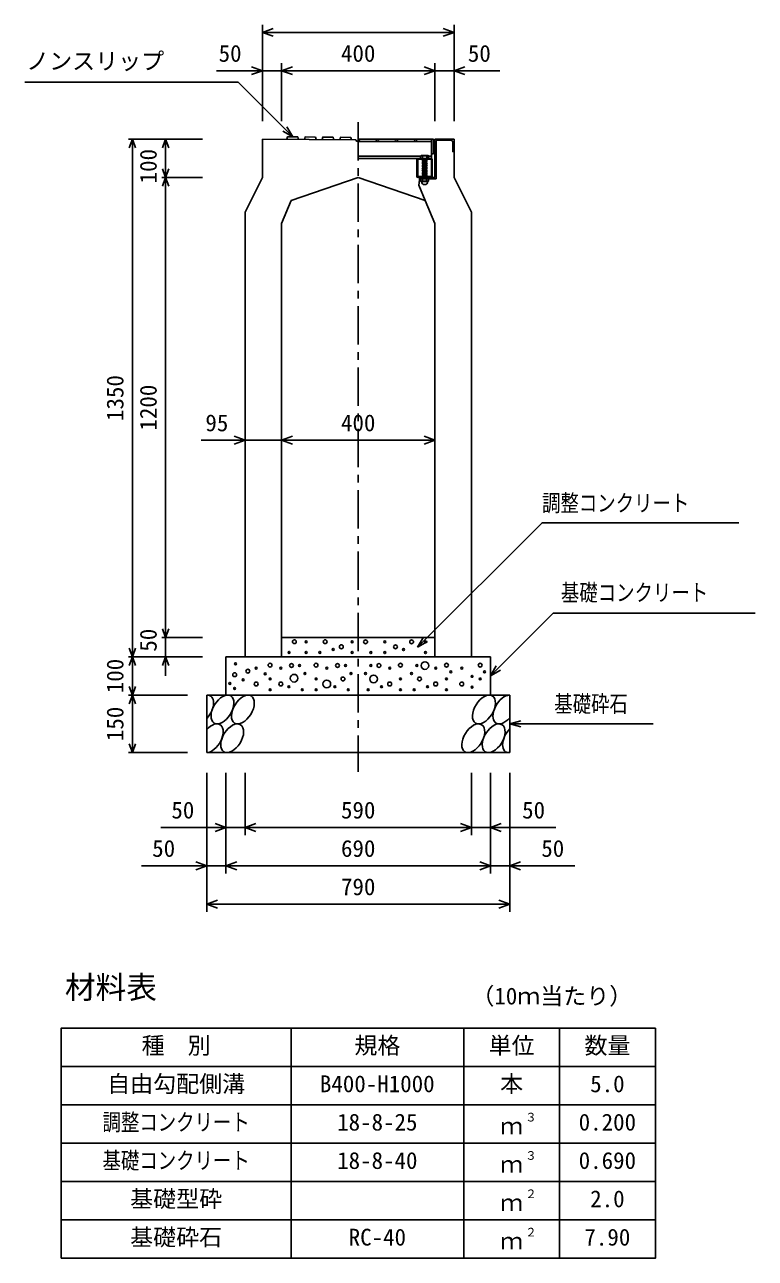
# Model space of a CAD drawing. Units: millimetres, scale not verified. Extents: x -16800 to 16800, y -5940 to 5940.
# Drawn here: x 3712 to 5618, y -3140 to 77 of the extents above; entities that cross this region are included whole.
import ezdxf
from ezdxf.enums import TextEntityAlignment as Align

# ---------------------------------------------------------------- set-up
doc = ezdxf.new("R2010")
doc.units = ezdxf.units.MM
doc.header["$LTSCALE"] = 20
doc.linetypes.add('CHAIN1', pattern=[8, 5, -1, 1, -1])
doc.linetypes.add('DOTTED', pattern=[1.75, 0.25, -1.5])
for name, color, linetype, lineweight in [('0-0_DIM', 7, 'Continuous', 25), ('0-2_HATCH', 6, 'Continuous', 25), ('0-3_HYO', 3, 'Continuous', 25), ('0-4_HYO2', 4, 'Continuous', 25), ('0-5_OUTLINE', 3, 'Continuous', 25), ('0-6_TXT', 7, 'Continuous', 25), ('0-A__0-5_D-BMK', 6, 'Continuous', 25)]:
    doc.layers.add(name, color=color, linetype=linetype, lineweight=lineweight)
doc.styles.add('ＭＳ ゴシック', font='')
doc.styles.get('ＭＳ ゴシック').set_extended_font_data('MS Gothic')

msp = doc.modelspace()

# ---------------------------------------------------------------- linework, layer by layer
at = {"layer": '0-0_DIM'}
for p, q in [((4331.78, 77.25), (4331.78, -174.49)), ((4831.78, 77.25), (4831.78, -174.49)), ((4831.78, 57.25), (4331.78, 57.25)), ((4381.78, -22.75), (4381.78, -174.49)), ((4781.78, -22.75), (4781.78, -174.49)), ((4331.78, -42.75), (4212.12, -42.75)), ((4381.78, -42.75), (4331.78, -42.75)), ((4381.78, -42.75), (4781.78, -42.75)), ((4781.78, -42.75), (4831.78, -42.75)), ((4831.78, -42.75), (4951.45, -42.75)), ((3711.73, -73.02), (4268.62, -73.02)), ((4410.83, -215.23), (4268.62, -73.02)), ((4410.83, -215.23), (4395.83, -189.25)), ((3982.58, -221.46), (4175.91, -221.46)), ((3992.58, -221.46), (3992.58, -1571.46)), ((4079.25, -321.46), (4079.25, -221.46)), ((4410.83, -215.23), (4384.85, -200.23)), ((4069.25, -321.46), (4175.91, -321.46)), ((4079.25, -1521.46), (4079.25, -321.46)), ((4286.78, -1006.46), (4172.26, -1006.46)), ((4286.78, -1006.46), (4381.78, -1006.46)), ((4381.78, -1006.46), (4781.78, -1006.46)), ((5090.44, -1457.81), (4926.78, -1621.46)), ((5090.44, -1457.81), (5617.51, -1457.81)), ((4069.25, -1521.46), (4175.91, -1521.46)), ((4079.25, -1521.46), (4079.25, -1571.46)), ((4736.78, -1546.46), (4751.78, -1520.48)), ((4736.78, -1546.46), (4762.76, -1531.46)), ((3982.58, -1571.46), (4175.91, -1571.46)), ((3992.58, -1671.46), (3992.58, -1571.46)), ((4079.25, -1621.46), (4079.25, -1571.46)), ((4926.78, -1621.46), (4941.78, -1595.48)), ((4926.78, -1621.46), (4952.76, -1606.46)), ((3982.58, -1671.46), (4136.78, -1671.46)), ((3992.58, -1671.46), (3992.58, -1821.46)), ((4976.78, -1746.46), (5005.76, -1738.7)), ((4976.78, -1746.46), (5350.68, -1746.46)), ((4976.78, -1746.46), (5005.76, -1754.23)), ((3982.58, -1821.46), (4136.78, -1821.46)), ((4186.78, -2236.48), (4186.78, -1874.13)), ((4236.78, -2136.48), (4236.78, -1874.13)), ((4286.78, -2036.48), (4286.78, -1874.13)), ((4876.78, -2036.48), (4876.78, -1874.13)), ((4926.78, -2136.48), (4926.78, -1874.13)), ((4976.78, -2236.48), (4976.78, -1874.13)), ((4066.78, -2016.48), (4286.78, -2016.48)), ((4286.78, -2016.48), (4876.78, -2016.48)), ((5096.78, -2016.48), (4876.78, -2016.48)), ((4016.78, -2116.48), (4236.78, -2116.48)), ((4236.78, -2116.48), (4926.78, -2116.48)), ((5146.78, -2116.48), (4926.78, -2116.48)), ((4186.78, -2216.48), (4976.78, -2216.48))]:
    msp.add_line(p, q, dxfattribs=at)
at = {"layer": '0-0_DIM', "linetype": 'CHAIN1'}
msp.add_line((4581.78, -176.66), (4581.78, -1871.46), dxfattribs=at)
at = {"layer": '0-0_DIM'}
for points in [[(4360.01, 46.99), (4331.82, 57.25), (4360.01, 67.51)], [(4803.63, 67.51), (4831.82, 57.25), (4803.63, 46.99)], [(4303.59, -53.01), (4331.78, -42.75), (4303.59, -32.49)], [(4409.97, -53.01), (4381.78, -42.75), (4409.97, -32.49)], [(4753.67, -32.49), (4781.86, -42.75), (4753.67, -53.01)], [(4859.9, -32.49), (4831.71, -42.75), (4859.9, -53.01)], [(3984.37, -244.01), (3992.58, -221.46), (4000.79, -244.01)], [(4071.04, -244.01), (4079.25, -221.46), (4087.46, -244.01)], [(4087.46, -298.91), (4079.25, -321.46), (4071.04, -298.91)], [(4071.04, -344.01), (4079.25, -321.46), (4087.46, -344.01)], [(4258.59, -1016.72), (4286.78, -1006.46), (4258.59, -996.2)], [(4409.97, -1016.72), (4381.78, -1006.46), (4409.97, -996.2)], [(4753.59, -996.2), (4781.78, -1006.46), (4753.59, -1016.72)], [(4736.78, -1546.46), (5061.25, -1222), (5574.8, -1222)], [(4087.46, -1498.91), (4079.25, -1521.46), (4071.04, -1498.91)], [(4000.79, -1548.91), (3992.58, -1571.46), (3984.37, -1548.91)], [(4000.79, -1594.01), (3992.58, -1571.46), (3984.37, -1594.01)], [(4087.46, -1594.01), (4079.25, -1571.46), (4071.04, -1594.01)], [(4000.79, -1648.91), (3992.58, -1671.46), (3984.37, -1648.91)], [(4000.79, -1694.01), (3992.58, -1671.46), (3984.37, -1694.01)], [(4000.79, -1798.91), (3992.58, -1821.46), (3984.37, -1798.91)], [(4208.59, -2006.22), (4236.78, -2016.48), (4208.59, -2026.74)], [(4314.97, -2026.74), (4286.78, -2016.48), (4314.97, -2006.22)], [(4848.59, -2006.22), (4876.78, -2016.48), (4848.59, -2026.74)], [(4954.97, -2006.22), (4926.78, -2016.48), (4954.97, -2026.74)], [(4158.59, -2106.22), (4186.78, -2116.48), (4158.59, -2126.74)], [(4264.97, -2126.74), (4236.78, -2116.48), (4264.97, -2106.22)], [(4898.59, -2106.22), (4926.78, -2116.48), (4898.59, -2126.74)], [(5004.97, -2106.22), (4976.78, -2116.48), (5004.97, -2126.74)], [(4214.97, -2226.74), (4186.78, -2216.48), (4214.97, -2206.22)], [(4948.59, -2206.22), (4976.78, -2216.48), (4948.59, -2226.74)]]:
    msp.add_lwpolyline(points, dxfattribs=at)
at = {"layer": '0-2_HATCH'}
for p, q in [((4425.78, -221.88), (4424.28, -215.37)), ((4471.78, -222.35), (4470.28, -215.84)), ((4517.78, -222.82), (4516.28, -216.31)), ((4563.78, -223.28), (4562.28, -216.77)), ((4781.76, -221.46), (4781.76, -321.46)), ((4784.96, -224.63), (4822.72, -224.25)), ((4784.96, -224.63), (4784.96, -324.66)), ((4828.58, -230.05), (4828.58, -253.99)), ((4828.58, -253.99), (4831.78, -253.96)), ((4739.76, -341.46), (4742.76, -321.46)), ((4742.76, -321.46), (4781.76, -321.46)), ((4756.57, -381.46), (4739.76, -341.46)), ((4742.28, -324.66), (4784.96, -324.66))]:
    msp.add_line(p, q, dxfattribs=at)
for points in [[(4424.33, -215.37), (4397.33, -215.09), (4395.78, -221.58)], [(4470.33, -215.84), (4443.33, -215.56), (4441.78, -222.05)], [(4516.33, -216.31), (4489.33, -216.03), (4487.78, -222.52)], [(4562.33, -216.77), (4535.33, -216.49), (4533.78, -222.97)]]:
    msp.add_lwpolyline(points, dxfattribs=at)
for centre, radius in [((4415.3, -1532.15), 5), ((4445.75, -1532.15), 2.5), ((4495.66, -1532.15), 5), ((4537.71, -1545.28), 5), ((4565.75, -1532.15), 2.5), ((4600.92, -1532.43), 5), ((4650.82, -1532.43), 2.5), ((4678.86, -1545.56), 5), ((4720.92, -1532.43), 5), ((4757.14, -1532.43), 2.5), ((4401.28, -1560.16), 2.5), ((4445.75, -1560.16), 2.5), ((4481.64, -1560.16), 2.5), ((4516.69, -1552.28), 2.5), ((4565.75, -1560.16), 2.5), ((4614.94, -1560.45), 2.5), ((4650.82, -1560.45), 2.5), ((4699.89, -1552.57), 2.5), ((4757.14, -1560.45), 2.5), ((4261.86, -1589.64), 2.5), ((4293.9, -1608.91), 5), ((4315.47, -1601.29), 2.5), ((4351.75, -1593.41), 5), ((4379.79, -1601.29), 2.5), ((4407.82, -1594.28), 5), ((4428.86, -1594.28), 2.5), ((4471.75, -1593.41), 5), ((4499.79, -1601.29), 2.5), ((4527.82, -1594.28), 5), ((4548.86, -1594.28), 2.5), ((4614.71, -1594.28), 2.5), ((4635.74, -1594.28), 5), ((4663.78, -1601.29), 2.5), ((4691.82, -1593.41), 5), ((4734.71, -1594.28), 2.5), ((4755.74, -1594.28), 10), ((4783.78, -1601.29), 2.5), ((4811.82, -1593.41), 5), ((4823.16, -1610.98), 2.5), ((4851.72, -1601.29), 2.5), ((4899.9, -1593.41), 5), ((4911.24, -1610.98), 2.5), ((4247, -1640.94), 2.5), ((4259.41, -1618.15), 5), ((4281.48, -1631.7), 2.5), ((4315.47, -1642.43), 5), ((4339.33, -1616.2), 2.5), ((4351.75, -1629.3), 2.5), ((4379.79, -1642.43), 5), ((4414.36, -1627.3), 10), ((4442.87, -1615.29), 2.5), ((4471.75, -1629.3), 2.5), ((4499.79, -1642.43), 10), ((4541.84, -1629.3), 5), ((4562.87, -1615.29), 2.5), ((4600.69, -1615.29), 2.5), ((4621.72, -1629.3), 10), ((4663.78, -1642.43), 5), ((4691.82, -1629.3), 2.5), ((4720.69, -1615.29), 2.5), ((4741.72, -1629.3), 5), ((4783.78, -1642.43), 5), ((4811.82, -1629.3), 2.5), ((4851.72, -1642.43), 5), ((4878.58, -1622.5), 2.5), ((4899.9, -1629.3), 2.5), ((4259.41, -1654.04), 2.5), ((4351.75, -1657.31), 2.5), ((4400.82, -1649.44), 2.5), ((4435.86, -1657.31), 2.5), ((4471.75, -1657.31), 2.5), ((4520.82, -1649.44), 2.5), ((4555.86, -1657.31), 2.5), ((4607.7, -1657.31), 2.5), ((4642.75, -1649.44), 2.5), ((4691.82, -1657.31), 2.5), ((4727.7, -1657.31), 2.5), ((4762.75, -1649.44), 2.5), ((4811.82, -1657.31), 2.5), ((4878.58, -1650.52), 2.5)]:
    msp.add_circle(centre, radius, dxfattribs=at)
msp.add_arc((4822.78, -230.05), 5.8, 0, 90.57294, dxfattribs=at)
for centre, start_param, end_param in [((4174.42, -1708.98), 4.385593, 6.6745444), ((4962.92, -1708.98), 0.3357715, 4.4411806), ((4199.74, -1783.97), 3.5111464, 7.548991), ((4988.24, -1783.97), 1.2110787, 3.5658734)]:
    msp.add_ellipse(centre, major_axis=(21.81, 35.31), ratio=0.5792, start_param=start_param, end_param=end_param, dxfattribs=at)
for centre in [(4227.63, -1708.98), (4280.84, -1708.98), (4909.72, -1708.98), (4252.95, -1783.97), (4881.83, -1783.97), (4935.04, -1783.97)]:
    msp.add_ellipse(centre, major_axis=(21.81, 35.31), ratio=0.5792, dxfattribs=at)
at = {"layer": '0-3_HYO'}
for p, q in [((4406.78, -2540.42), (4406.78, -3140.42)), ((4856.78, -2540.42), (4856.78, -3140.42)), ((5106.78, -2540.42), (5106.78, -3140.42)), ((3806.78, -2640.42), (5356.78, -2640.42))]:
    msp.add_line(p, q, dxfattribs=at)
msp.add_lwpolyline([(3806.78, -3140.42), (5356.78, -3140.42), (5356.78, -2540.42), (3806.78, -2540.42)], close=True, dxfattribs=at)
at = {"layer": '0-4_HYO2'}
for p, q in [((3806.78, -2740.42), (5356.78, -2740.42)), ((3806.78, -2840.42), (5356.78, -2840.42)), ((3806.78, -2940.42), (5356.78, -2940.42)), ((3806.78, -3040.42), (5356.78, -3040.42))]:
    msp.add_line(p, q, dxfattribs=at)
at = {"layer": '0-5_OUTLINE'}
for p, q in [((4331.78, -220.96), (4331.78, -321.46)), ((4575.78, -223.4), (4331.78, -220.96)), ((4831.78, -220.96), (4781.76, -221.46)), ((4831.78, -220.96), (4831.78, -321.46)), ((4286.78, -411.46), (4331.78, -321.46)), ((4581.78, -321.46), (4407, -381.46)), ((4581.78, -321.46), (4756.57, -381.46)), ((4876.78, -411.46), (4831.78, -321.46)), ((4381.78, -441.46), (4407, -381.46)), ((4756.58, -381.46), (4781.78, -441.46)), ((4286.78, -411.46), (4286.78, -1571.46)), ((4876.78, -411.46), (4876.78, -1571.46)), ((4381.78, -441.46), (4381.78, -1571.46)), ((4781.78, -441.46), (4781.78, -1571.46)), ((4381.78, -1521.46), (4781.78, -1521.46)), ((4236.78, -1571.46), (4236.78, -1671.46)), ((4236.78, -1571.46), (4926.78, -1571.46)), ((4286.78, -1571.46), (4381.78, -1571.46)), ((4876.78, -1571.46), (4781.78, -1571.46)), ((4926.78, -1571.46), (4926.78, -1671.46)), ((4186.78, -1671.46), (4186.78, -1821.46)), ((4186.78, -1671.46), (4976.78, -1671.46)), ((4976.78, -1671.46), (4976.78, -1821.46)), ((4186.78, -1821.46), (4976.78, -1821.46))]:
    msp.add_line(p, q, dxfattribs=at)
msp.add_lwpolyline([(4581.78, -226.66), (4577.28, -226.66), (4575.78, -223.4)], dxfattribs=at)
at = {"layer": '0-A__0-5_D-BMK'}
for p, q in [((4773.26, -221.46), (4581.76, -221.46)), ((4777.76, -259.46), (4777.76, -221.46)), ((4773.26, -227.46), (4581.76, -227.46)), ((4744.28, -265.46), (4581.76, -265.46)), ((4773.26, -271.46), (4581.76, -271.46)), ((4734.76, -274.46), (4734.76, -318.46)), ((4771.76, -271.46), (4737.76, -271.46)), ((4746.28, -263.96), (4744.28, -265.46)), ((4744.28, -271.46), (4744.28, -265.46)), ((4765.28, -271.46), (4744.28, -271.46)), ((4744.61, -265.19), (4746.28, -263.96)), ((4763.28, -263.96), (4746.28, -263.96)), ((4748.28, -271.46), (4761.28, -271.46)), ((4748.28, -272.46), (4749.28, -271.46)), ((4749.28, -273.46), (4748.28, -272.46)), ((4761.28, -273.46), (4748.28, -274.46)), ((4748.28, -274.46), (4749.28, -273.46)), ((4749.28, -275.46), (4748.28, -274.46)), ((4748.28, -276.46), (4749.28, -275.46)), ((4761.28, -275.46), (4748.28, -276.46)), ((4749.28, -277.46), (4748.28, -276.46)), ((4748.28, -278.46), (4749.28, -277.46)), ((4761.28, -277.46), (4748.28, -278.46)), ((4749.28, -279.46), (4748.28, -278.46)), ((4748.28, -280.46), (4749.28, -279.46)), ((4761.28, -279.46), (4748.28, -280.46)), ((4749.28, -281.46), (4748.28, -280.46)), ((4748.28, -282.46), (4749.28, -281.46)), ((4761.28, -281.46), (4748.28, -282.46)), ((4749.28, -283.46), (4748.28, -282.46)), ((4761.28, -283.46), (4748.28, -284.46)), ((4748.28, -284.46), (4749.28, -283.46)), ((4761.28, -285.46), (4748.28, -286.46)), ((4749.28, -287.46), (4748.28, -286.46)), ((4761.28, -287.46), (4748.28, -288.46)), ((4748.28, -288.46), (4749.28, -287.46)), ((4749.28, -289.46), (4748.28, -288.46)), ((4761.28, -289.46), (4748.28, -290.46)), ((4748.28, -290.46), (4749.28, -289.46)), ((4749.28, -271.46), (4749.28, -265.46)), ((4760.28, -271.46), (4760.28, -265.46)), ((4760.28, -272.46), (4761.28, -271.46)), ((4761.28, -273.46), (4760.28, -272.46)), ((4760.28, -276.46), (4761.28, -275.46)), ((4761.28, -277.46), (4760.28, -276.46)), ((4760.28, -278.46), (4761.28, -277.46)), ((4761.28, -279.46), (4760.28, -278.46)), ((4760.28, -280.46), (4761.28, -279.46)), ((4761.28, -281.46), (4760.28, -280.46)), ((4760.28, -284.46), (4761.28, -283.46)), ((4761.28, -285.46), (4760.28, -284.46)), ((4760.28, -286.46), (4761.28, -285.46)), ((4761.28, -287.46), (4760.28, -286.46)), ((4760.28, -288.46), (4761.28, -287.46)), ((4760.28, -288.46), (4761.28, -289.46)), ((4760.28, -290.46), (4761.28, -289.46)), ((4764.96, -265.19), (4763.28, -263.96)), ((4773.26, -265.46), (4765.28, -265.46)), ((4765.28, -271.46), (4765.28, -265.46)), ((4777.76, -259.46), (4773.26, -259.46)), ((4774.76, -274.46), (4774.76, -318.46)), ((4737.76, -321.46), (4771.76, -321.46)), ((4749.28, -291.46), (4748.28, -290.46)), ((4761.28, -291.46), (4748.28, -292.46)), ((4748.28, -292.46), (4749.28, -291.46)), ((4749.28, -293.46), (4748.28, -292.46)), ((4761.28, -293.46), (4748.28, -294.46)), ((4748.28, -294.46), (4749.28, -293.46)), ((4749.28, -295.46), (4748.28, -294.46)), ((4761.28, -295.46), (4748.28, -296.46)), ((4748.28, -296.46), (4749.28, -295.46)), ((4749.28, -297.46), (4748.28, -296.46)), ((4761.28, -297.46), (4748.28, -298.46)), ((4748.28, -298.46), (4749.28, -297.46)), ((4749.28, -299.46), (4748.28, -298.46)), ((4761.28, -299.46), (4748.28, -300.46)), ((4748.28, -300.46), (4749.28, -299.46)), ((4749.28, -301.46), (4748.28, -300.46)), ((4761.28, -301.46), (4748.28, -302.46)), ((4748.28, -302.46), (4749.28, -301.46)), ((4749.28, -303.46), (4748.28, -302.46)), ((4761.28, -303.46), (4748.28, -304.46)), ((4748.28, -304.46), (4749.28, -303.46)), ((4749.28, -305.46), (4748.28, -304.46)), ((4761.28, -305.46), (4748.28, -306.46)), ((4748.28, -306.46), (4749.28, -305.46)), ((4749.28, -307.46), (4748.28, -306.46)), ((4761.28, -307.46), (4748.28, -308.46)), ((4748.28, -308.46), (4749.28, -307.46)), ((4749.28, -309.46), (4748.28, -308.46)), ((4761.28, -309.46), (4748.28, -310.46)), ((4748.28, -310.46), (4749.28, -309.46)), ((4749.28, -311.46), (4748.28, -310.46)), ((4761.28, -311.46), (4748.28, -312.46)), ((4748.28, -312.46), (4749.28, -311.46)), ((4749.28, -313.46), (4748.28, -312.46)), ((4761.28, -313.46), (4748.28, -314.46)), ((4748.28, -314.46), (4749.28, -313.46)), ((4749.28, -315.46), (4748.28, -314.46)), ((4761.29, -315.46), (4748.29, -316.46)), ((4748.29, -316.46), (4749.29, -315.46)), ((4749.29, -317.46), (4748.29, -316.46)), ((4761.29, -317.46), (4748.29, -318.46)), ((4748.29, -318.46), (4749.29, -317.46)), ((4749.29, -319.46), (4748.29, -318.46)), ((4748.29, -320.47), (4749.29, -319.47)), ((4749.29, -321.47), (4748.29, -320.47)), ((4748.29, -322.47), (4749.29, -321.47)), ((4760.28, -290.46), (4761.28, -291.46)), ((4760.28, -292.46), (4761.28, -291.46)), ((4760.28, -292.46), (4761.28, -293.46)), ((4760.28, -294.46), (4761.28, -293.46)), ((4760.28, -294.46), (4761.28, -295.46)), ((4760.28, -296.46), (4761.28, -295.46)), ((4760.28, -296.46), (4761.28, -297.46)), ((4760.28, -298.46), (4761.28, -297.46)), ((4760.28, -298.46), (4761.28, -299.46)), ((4760.28, -300.46), (4761.28, -299.46)), ((4760.28, -300.46), (4761.28, -301.46)), ((4760.28, -302.46), (4761.28, -301.46)), ((4760.28, -302.46), (4761.28, -303.46)), ((4760.28, -304.46), (4761.28, -303.46)), ((4760.28, -304.46), (4761.28, -305.46)), ((4760.28, -306.46), (4761.28, -305.46)), ((4760.28, -306.46), (4761.28, -307.46)), ((4760.28, -308.46), (4761.28, -307.46)), ((4760.28, -308.46), (4761.28, -309.46)), ((4760.28, -310.46), (4761.28, -309.46)), ((4760.28, -310.46), (4761.29, -311.46)), ((4760.28, -312.46), (4761.28, -311.46)), ((4760.28, -312.46), (4761.29, -313.46)), ((4760.28, -314.46), (4761.28, -313.46)), ((4760.29, -314.46), (4761.29, -315.46)), ((4760.29, -316.46), (4761.29, -315.46)), ((4760.29, -316.46), (4761.29, -317.46)), ((4760.29, -318.46), (4761.29, -317.46)), ((4760.29, -318.46), (4761.29, -319.47)), ((4760.29, -320.47), (4761.29, -319.47)), ((4760.29, -320.47), (4761.29, -321.47)), ((4760.29, -322.47), (4761.29, -321.47)), ((4745.44, -324.66), (4744.58, -325.31)), ((4744.58, -325.31), (4744.58, -330.49)), ((4746.27, -331.46), (4744.58, -330.49)), ((4764.12, -324.66), (4745.44, -324.66)), ((4746.27, -331.79), (4746.27, -331.46)), ((4763.3, -331.46), (4746.27, -331.46)), ((4763.3, -331.79), (4746.27, -331.79)), ((4749.29, -323.47), (4748.29, -322.47)), ((4748.3, -324.47), (4749.3, -323.47)), ((4748.49, -324.66), (4748.3, -324.47)), ((4749.68, -325.31), (4749.68, -330.49)), ((4759.89, -325.31), (4759.89, -330.49)), ((4760.29, -322.47), (4761.3, -323.47)), ((4760.3, -324.47), (4761.3, -323.47)), ((4760.3, -324.47), (4760.49, -324.66)), ((4763.3, -331.46), (4764.99, -330.49)), ((4763.3, -331.79), (4763.3, -331.46)), ((4764.12, -324.66), (4764.99, -325.31)), ((4764.99, -325.31), (4764.99, -330.49))]:
    msp.add_line(p, q, dxfattribs=at)
at = {"layer": '0-A__0-5_D-BMK', "linetype": 'DOTTED'}
for p, q in [((4761.28, -271.46), (4748.28, -272.46)), ((4761.29, -319.47), (4748.29, -320.47)), ((4761.29, -321.47), (4748.29, -322.47)), ((4761.3, -323.47), (4748.3, -324.47)), ((4748.49, -324.66), (4760.49, -324.66))]:
    msp.add_line(p, q, dxfattribs=at)
at = {"layer": '0-A__0-5_D-BMK'}
for points in [[(4777.76, -221.46), (4773.26, -221.46), (4773.26, -271.46)], [(4748.28, -286.46), (4749.28, -285.46), (4748.28, -284.46)], [(4761.28, -275.46), (4760.28, -274.46), (4761.28, -273.46)], [(4761.28, -283.46), (4760.28, -282.46), (4761.28, -281.46)]]:
    msp.add_lwpolyline(points, dxfattribs=at)
msp.add_lwpolyline([(4737.06, -273.76), (4737.06, -319.16), (4772.46, -319.16), (4772.46, -273.76)], close=True, dxfattribs=at)
for centre in [(4631.76, -224.46), (4681.76, -224.46), (4731.76, -224.46)]:
    msp.add_circle(centre, 3, dxfattribs=at)
for centre, radius, start, end in [((4581.76, -224.46), 3, 270, 90), ((4737.76, -274.46), 3, 90, 180), ((4746.78, -268.09), 3.62, 46.39563, 133.60437), ((4754.78, -280.09), 15.62, 69.39075, 110.60925), ((4762.78, -268.09), 3.62, 46.39563, 133.60437), ((4771.76, -274.46), 3, 0, 90), ((4737.76, -318.46), 3, 180, 270), ((4771.76, -318.46), 3, 270, 0), ((4747.13, -330.01), 5.35, 61.49832, 118.50684), ((4747.13, -325.79), 5.35, 241.49843, 298.50089), ((4754.78, -331.79), 8.19, 180, 359.99995), ((4754.78, -345.08), 20.42, 75.52621, 104.47362), ((4754.78, -310.72), 20.42, 255.52638, 284.47374), ((4762.44, -330.01), 5.35, 61.49231, 118.50169), ((4762.44, -325.79), 5.35, 241.49989, 298.5)]:
    msp.add_arc(centre, radius, start, end, dxfattribs=at)

# ---------------------------------------------------------------- texts
at = {"layer": '0-0_DIM', "style": 'ＭＳ ゴシック'}
for s, p in [('ノンスリップ', (3715.58, -52.84)), ('50', (4217.6, -32.75)), ('400', (4536.78, -32.75)), ('50', (4867.7, -32.75)), ('95', (4183.11, -996.46)), ('400', (4536.78, -996.46)), ('50', (4094.34, -2006.48)), ('590', (4536.78, -2006.48)), ('50', (5009.22, -2006.48)), ('50', (4044.34, -2106.48)), ('690', (4536.78, -2106.48)), ('50', (5059.22, -2106.48)), ('790', (4536.78, -2206.48))]:
    msp.add_text(s, height=43.99, dxfattribs=at).set_placement(p, align=Align.BOTTOM_LEFT)
for s, p in [('100', (4069.25, -336.71)), ('1350', (3982.58, -956.46)), ('1200', (4069.25, -981.46)), ('50', (4069.25, -1558.13)), ('100', (3982.58, -1666.46)), ('150', (3982.58, -1791.46))]:
    msp.add_text(s, height=43.99, rotation=90, dxfattribs=at).set_placement(p, align=Align.BOTTOM_LEFT)
at = {"layer": '0-0_DIM', "style": 'ＭＳ ゴシック', "width": 0.8}
for s, p in [('調整コンクリート', (5061.25, -1205.57)), ('基礎コンクリート', (5110.44, -1439.07)), ('基礎砕石', (5093.1, -1729.29))]:
    msp.add_text(s, height=43.99, dxfattribs=at).set_placement(p, align=Align.BOTTOM_LEFT)
at = {"layer": '0-6_TXT', "style": 'ＭＳ ゴシック'}
for s, height, p in [('材料表', 58.65, (3816.78, -2480.42)), ('（10ｍ当たり）', 43.99, (4876.78, -2491.43)), ('種\u3000別', 43.99, (4016.78, -2620.42)), ('規格', 43.99, (4571.78, -2620.42)), ('単位', 43.99, (4921.78, -2620.42)), ('数量', 43.99, (5171.78, -2620.42)), ('自由勾配側溝', 43.99, (3926.78, -2720.42)), ('B400-H1000', 43.99, (4481.78, -2720.42)), ('本', 43.99, (4951.78, -2720.42)), ('5.0', 43.99, (5186.78, -2720.42)), ('18-8-25', 43.99, (4526.78, -2820.42)), ('３', 21.99, (5017.32, -2790.06)), ('0.200', 43.99, (5156.78, -2820.42)), ('ｍ', 43.99, (4951.78, -2830.42)), ('３', 21.99, (5017.32, -2890.06)), ('18-8-40', 43.99, (4526.78, -2920.42)), ('ｍ', 43.99, (4951.78, -2930.42)), ('0.690', 43.99, (5156.78, -2920.42)), ('基礎型砕', 43.99, (3986.78, -3020.42)), ('ｍ', 43.99, (4951.78, -3030.42)), ('２', 21.99, (5017.32, -2990.06)), ('2.0', 43.99, (5186.78, -3020.42)), ('基礎砕石', 43.99, (3986.78, -3120.42)), ('RC-40', 43.99, (4556.78, -3120.42)), ('ｍ', 43.99, (4951.78, -3130.42)), ('２', 21.99, (5017.32, -3090.06)), ('7.90', 43.99, (5171.78, -3120.42))]:
    msp.add_text(s, height=height, dxfattribs=at).set_placement(p, align=Align.BOTTOM_LEFT)
at = {"layer": '0-6_TXT', "style": 'ＭＳ ゴシック', "width": 0.8}
for s, p in [('調整コンクリート', (3914.78, -2820.42)), ('基礎コンクリート', (3914.78, -2920.42))]:
    msp.add_text(s, height=43.99, dxfattribs=at).set_placement(p, align=Align.BOTTOM_LEFT)

doc.saveas('drawing.dxf')
